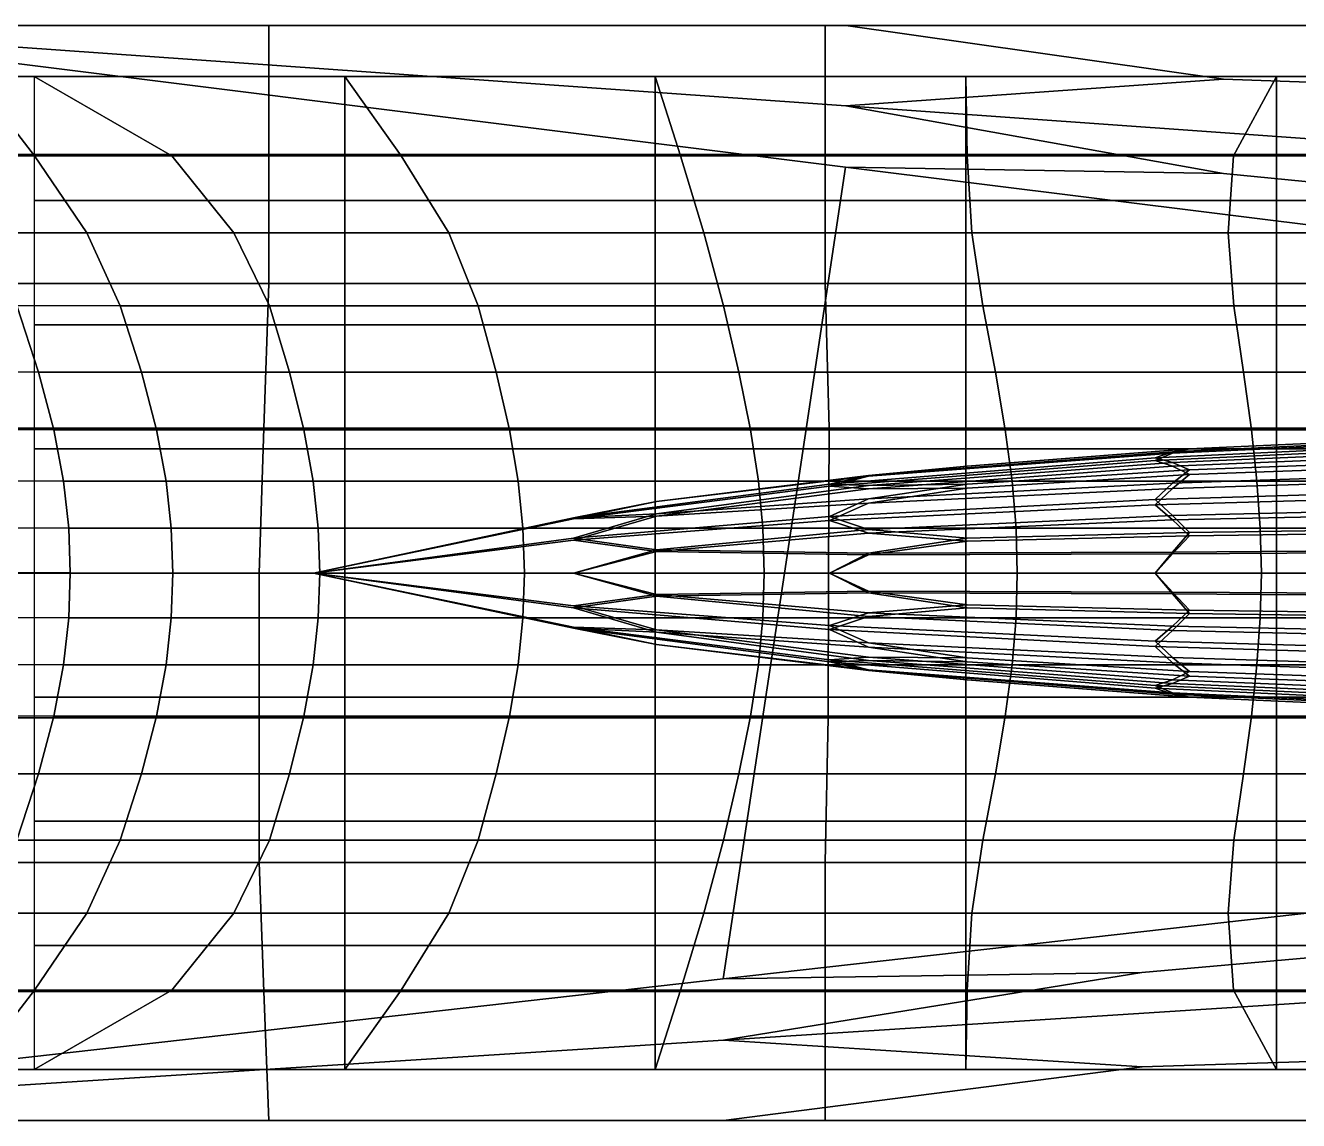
# Model space of a CAD drawing. Extents: x -1.69 to 7.33, y -0.98 to 1.24.
# Drawn here: x 0.1331 to 0.3691, y -0.1015 to 0.1015 of the extents above; entities that cross this region are included whole.
import ezdxf

# ---------------------------------------------------------------- set-up
doc = ezdxf.new("R2010")
doc.units = 0

msp = doc.modelspace()

# ---------------------------------------------------------------- linework, layer by layer
for points in [[(0.27379, 0, 0.38859), (0.05232, 0, 0.38859), (0.075, 0.10153, 0.38859), (0.28514, 0.07528, 0.38859)], [(0.3552, 0.07408, 0.38859), (0.28514, 0.07528, 0.38859), (0.075, 0.10153, 0.38859), (0.28517, 0.08661, 0.38859)], [(0.35522, 0.09158, 0.38859), (0.28517, 0.08661, 0.38859), (0.075, 0.10153, 0.38859), (0.28517, 0.10153, 0.38859)], [(0.17819, 0.07761, 0.56714), (0.17819, 0.10153, 0.54673), (0.075, 0.10153, 0.54673), (0.075, 0.07761, 0.56714)], [(0.23168, 0.10153, 0.5084), (0.28517, 0.10153, 0.48738), (0.075, 0.10153, 0.48738), (0.075, 0.10153, 0.5084)], [(0.23168, 0.10153, 0.5084), (0.075, 0.10153, 0.5084), (0.075, 0.10153, 0.52942), (0.17819, 0.10153, 0.52942)], [(0.17819, 0.10153, 0.53808), (0.075, 0.10153, 0.53808), (0.075, 0.10153, 0.54673), (0.17819, 0.10153, 0.54673)], [(0.17819, 0.10153, 0.53808), (0.17819, 0.10153, 0.52942), (0.075, 0.10153, 0.52942), (0.075, 0.10153, 0.53808)], [(0.28517, 0.10153, 0.43799), (0.28517, 0.10153, 0.38859), (0.075, 0.10153, 0.38859), (0.075, 0.10153, 0.43799)], [(0.28517, 0.10153, 0.43799), (0.075, 0.10153, 0.43799), (0.075, 0.10153, 0.48738), (0.28517, 0.10153, 0.48738)], [(0.17819, 0.07761, 0.56714), (0.28138, 0.07761, 0.56714), (0.28138, 0.10153, 0.54673), (0.17819, 0.10153, 0.54673)], [(0.23168, 0.10153, 0.5084), (0.17819, 0.10153, 0.52942), (0.28138, 0.10153, 0.52942), (0.38836, 0.10153, 0.5084)], [(0.17819, 0.10153, 0.53808), (0.17819, 0.10153, 0.54673), (0.28138, 0.10153, 0.54673), (0.28138, 0.10153, 0.53808)], [(0.17819, 0.10153, 0.53808), (0.28138, 0.10153, 0.53808), (0.28138, 0.10153, 0.52942), (0.17819, 0.10153, 0.52942)], [(0.23168, 0.10153, 0.5084), (0.38836, 0.10153, 0.5084), (0.49533, 0.10153, 0.48738), (0.28517, 0.10153, 0.48738)], [(0.38836, 0.07761, 0.56714), (0.38836, 0.10153, 0.54673), (0.28138, 0.10153, 0.54673), (0.28138, 0.07761, 0.56714)], [(0.38836, 0.10153, 0.52757), (0.38836, 0.10153, 0.5084), (0.28138, 0.10153, 0.52942), (0.28138, 0.10153, 0.53808)], [(0.38836, 0.10153, 0.52757), (0.28138, 0.10153, 0.53808), (0.28138, 0.10153, 0.54673), (0.38836, 0.10153, 0.54673)], [(0.35522, 0.09158, 0.38859), (0.28517, 0.10153, 0.38859), (0.49533, 0.10153, 0.38859), (0.49533, 0.08661, 0.38859)], [(0.28517, 0.10153, 0.43799), (0.49533, 0.10153, 0.43799), (0.49533, 0.10153, 0.38859), (0.28517, 0.10153, 0.38859)], [(0.28517, 0.10153, 0.43799), (0.28517, 0.10153, 0.48738), (0.49533, 0.10153, 0.48738), (0.49533, 0.10153, 0.43799)], [(0.11945, 0.07738, 0.30434), (0.11206, 0.09208, 0.31631), (0.12339, 0.09208, 0.32004), (0.13479, 0.07738, 0.30743)], [(0.12339, 0.09208, 0.35447), (0.13473, 0.09208, 0.35633), (0.13473, 0.09208, 0.34005), (0.12339, 0.09208, 0.33725)], [(0.12339, 0.09208, 0.33725), (0.13473, 0.09208, 0.34005), (0.13473, 0.09208, 0.32376), (0.12339, 0.09208, 0.32004)], [(0.12339, 0.09208, 0.35447), (0.12339, 0.09208, 0.37168), (0.13473, 0.09208, 0.37262), (0.13473, 0.09208, 0.35633)], [(0.12339, 0.09208, 0.37168), (0.12339, 0.09208, 0.3889), (0.13473, 0.09208, 0.3889), (0.13473, 0.09208, 0.37262)], [(0.13479, 0.07738, 0.30743), (0.12339, 0.09208, 0.32004), (0.13473, 0.09208, 0.32376), (0.16022, 0.07738, 0.3096)], [(0.1923, 0.09208, 0.35618), (0.1923, 0.09208, 0.33982), (0.13473, 0.09208, 0.34005), (0.13473, 0.09208, 0.35633)], [(0.1923, 0.09208, 0.33982), (0.1923, 0.09208, 0.32345), (0.13473, 0.09208, 0.32376), (0.13473, 0.09208, 0.34005)], [(0.1923, 0.09208, 0.35618), (0.13473, 0.09208, 0.35633), (0.13473, 0.09208, 0.37262), (0.1923, 0.09208, 0.37254)], [(0.1923, 0.09208, 0.37254), (0.13473, 0.09208, 0.37262), (0.13473, 0.09208, 0.3889), (0.1923, 0.09208, 0.3889)], [(0.20277, 0.07738, 0.31024), (0.16022, 0.07738, 0.3096), (0.13473, 0.09208, 0.32376), (0.1923, 0.09208, 0.32345)], [(0.1923, 0.06906, 0.3889), (0.1923, 0.09208, 0.3889), (0.13473, 0.09208, 0.3889), (0.13473, 0.06906, 0.3889)], [(0.24987, 0.09208, 0.35602), (0.24987, 0.09208, 0.33958), (0.1923, 0.09208, 0.33982), (0.1923, 0.09208, 0.35618)], [(0.24987, 0.09208, 0.33958), (0.24987, 0.09208, 0.32314), (0.1923, 0.09208, 0.32345), (0.1923, 0.09208, 0.33982)], [(0.24987, 0.09208, 0.35602), (0.1923, 0.09208, 0.35618), (0.1923, 0.09208, 0.37254), (0.24987, 0.09208, 0.37246)], [(0.24987, 0.09208, 0.37246), (0.1923, 0.09208, 0.37254), (0.1923, 0.09208, 0.3889), (0.24987, 0.09208, 0.3889)], [(0.25456, 0.07738, 0.31001), (0.20277, 0.07738, 0.31024), (0.1923, 0.09208, 0.32345), (0.24987, 0.09208, 0.32314)], [(0.24987, 0.06906, 0.3889), (0.24987, 0.09208, 0.3889), (0.1923, 0.09208, 0.3889), (0.1923, 0.06906, 0.3889)], [(0.24987, 0.09208, 0.35602), (0.30744, 0.09208, 0.35587), (0.30744, 0.09208, 0.33935), (0.24987, 0.09208, 0.33958)], [(0.24987, 0.09208, 0.33958), (0.30744, 0.09208, 0.33935), (0.30744, 0.09208, 0.32283), (0.24987, 0.09208, 0.32314)], [(0.24987, 0.09208, 0.35602), (0.24987, 0.09208, 0.37246), (0.30744, 0.09208, 0.37238), (0.30744, 0.09208, 0.35587)], [(0.24987, 0.09208, 0.37246), (0.24987, 0.09208, 0.3889), (0.30744, 0.09208, 0.3889), (0.30744, 0.09208, 0.37238)], [(0.25456, 0.07738, 0.31001), (0.24987, 0.09208, 0.32314), (0.30744, 0.09208, 0.32283), (0.30769, 0.07738, 0.30958)], [(0.24987, 0.06906, 0.3889), (0.30744, 0.06906, 0.3889), (0.30744, 0.09208, 0.3889), (0.24987, 0.09208, 0.3889)], [(0.30744, 0.09208, 0.35587), (0.36501, 0.09208, 0.35571), (0.36501, 0.09208, 0.33912), (0.30744, 0.09208, 0.33935)], [(0.30744, 0.09208, 0.33935), (0.36501, 0.09208, 0.33912), (0.36501, 0.09208, 0.32252), (0.30744, 0.09208, 0.32283)], [(0.30744, 0.09208, 0.35587), (0.30744, 0.09208, 0.37238), (0.36501, 0.09208, 0.37231), (0.36501, 0.09208, 0.35571)], [(0.30744, 0.09208, 0.37238), (0.30744, 0.09208, 0.3889), (0.36501, 0.09208, 0.3889), (0.36501, 0.09208, 0.37231)], [(0.30769, 0.07738, 0.30958), (0.30744, 0.09208, 0.32283), (0.36501, 0.09208, 0.32252), (0.35705, 0.07738, 0.30916)], [(0.30744, 0.06906, 0.3889), (0.36501, 0.06906, 0.3889), (0.36501, 0.09208, 0.3889), (0.30744, 0.09208, 0.3889)], [(0.39756, 0.07738, 0.30896), (0.35705, 0.07738, 0.30916), (0.36501, 0.09208, 0.32252), (0.39876, 0.09208, 0.32252)], [(0.39876, 0.09208, 0.35571), (0.36501, 0.09208, 0.35571), (0.36501, 0.09208, 0.37231), (0.39876, 0.09208, 0.37231)], [(0.39876, 0.09208, 0.37231), (0.36501, 0.09208, 0.37231), (0.36501, 0.09208, 0.3889), (0.39876, 0.09208, 0.3889)], [(0.39876, 0.09208, 0.35571), (0.39876, 0.09208, 0.33912), (0.36501, 0.09208, 0.33912), (0.36501, 0.09208, 0.35571)], [(0.39876, 0.09208, 0.33912), (0.39876, 0.09208, 0.32252), (0.36501, 0.09208, 0.32252), (0.36501, 0.09208, 0.33912)], [(0.39876, 0.06906, 0.3889), (0.39876, 0.09208, 0.3889), (0.36501, 0.09208, 0.3889), (0.36501, 0.06906, 0.3889)], [(0.35522, 0.09158, 0.38859), (0.49533, 0.08661, 0.38859), (0.49533, 0.07169, 0.38859), (0.28517, 0.08661, 0.38859)], [(0.3552, 0.07408, 0.38859), (0.28517, 0.08661, 0.38859), (0.49533, 0.07169, 0.38859), (0.4953, 0.06036, 0.38859)], [(0.17819, 0.07761, 0.56714), (0.075, 0.07761, 0.56714), (0.075, 0.05368, 0.58754), (0.17819, 0.05368, 0.58754)], [(0.12615, 0.06308, 0.29294), (0.11945, 0.07738, 0.30434), (0.13479, 0.07738, 0.30743), (0.14446, 0.06307, 0.29549)], [(0.14446, 0.06307, 0.29549), (0.13479, 0.07738, 0.30743), (0.16022, 0.07738, 0.3096), (0.17172, 0.06307, 0.29719)], [(0.21158, 0.06307, 0.29772), (0.17172, 0.06307, 0.29719), (0.16022, 0.07738, 0.3096), (0.20277, 0.07738, 0.31024)], [(0.17819, 0.07761, 0.56714), (0.17819, 0.05368, 0.58754), (0.28138, 0.05368, 0.58754), (0.28138, 0.07761, 0.56714)], [(0.25889, 0.06307, 0.29749), (0.21158, 0.06307, 0.29772), (0.20277, 0.07738, 0.31024), (0.25456, 0.07738, 0.31001)], [(0.25889, 0.06307, 0.29749), (0.25456, 0.07738, 0.31001), (0.30769, 0.07738, 0.30958), (0.30853, 0.06307, 0.29693)], [(0.38836, 0.07761, 0.56714), (0.28138, 0.07761, 0.56714), (0.28138, 0.05368, 0.58754), (0.38836, 0.05368, 0.58754)], [(0.30853, 0.06307, 0.29693), (0.30769, 0.07738, 0.30958), (0.35705, 0.07738, 0.30916), (0.35606, 0.06307, 0.29635)], [(0.39703, 0.06307, 0.29604), (0.35606, 0.06307, 0.29635), (0.35705, 0.07738, 0.30916), (0.39756, 0.07738, 0.30896)], [(0.27379, 0, 0.38859), (0.28514, 0.07528, 0.38859), (0.49527, 0.04903, 0.38859), (0.49527, 0, 0.38859)], [(0.3552, 0.07408, 0.38859), (0.4953, 0.06036, 0.38859), (0.49527, 0.04903, 0.38859), (0.28514, 0.07528, 0.38859)], [(0.1923, 0.04604, 0.3889), (0.1923, 0.06906, 0.3889), (0.13473, 0.06906, 0.3889), (0.13473, 0.04604, 0.3889)], [(0.24987, 0.04604, 0.3889), (0.24987, 0.06906, 0.3889), (0.1923, 0.06906, 0.3889), (0.1923, 0.04604, 0.3889)], [(0.24987, 0.04604, 0.3889), (0.30744, 0.04604, 0.3889), (0.30744, 0.06906, 0.3889), (0.24987, 0.06906, 0.3889)], [(0.30744, 0.04604, 0.3889), (0.36501, 0.04604, 0.3889), (0.36501, 0.06906, 0.3889), (0.30744, 0.06906, 0.3889)], [(0.39876, 0.04604, 0.3889), (0.39876, 0.06906, 0.3889), (0.36501, 0.06906, 0.3889), (0.36501, 0.04604, 0.3889)], [(0.12615, 0.06308, 0.29294), (0.14446, 0.06307, 0.29549), (0.15068, 0.04957, 0.2849), (0.13148, 0.04958, 0.2827)], [(0.14446, 0.06307, 0.29549), (0.17172, 0.06307, 0.29719), (0.17837, 0.04957, 0.28628), (0.15068, 0.04957, 0.2849)], [(0.21158, 0.06307, 0.29772), (0.21704, 0.04957, 0.28661), (0.17837, 0.04957, 0.28628), (0.17172, 0.06307, 0.29719)], [(0.25889, 0.06307, 0.29749), (0.2625, 0.04957, 0.28623), (0.21704, 0.04957, 0.28661), (0.21158, 0.06307, 0.29772)], [(0.25889, 0.06307, 0.29749), (0.30853, 0.06307, 0.29693), (0.31058, 0.04957, 0.2855), (0.2625, 0.04957, 0.28623)], [(0.30853, 0.06307, 0.29693), (0.35606, 0.06307, 0.29635), (0.35709, 0.04957, 0.28477), (0.31058, 0.04957, 0.2855)], [(0.39703, 0.06307, 0.29604), (0.39785, 0.04957, 0.28437), (0.35709, 0.04957, 0.28477), (0.35606, 0.06307, 0.29635)], [(0.17732, 0.02684, 0.5893), (0.17819, 0.05368, 0.58754), (0.075, 0.05368, 0.58754), (0.07325, 0.02684, 0.5893)], [(0.17732, 0.02684, 0.5893), (0.28211, 0.02684, 0.5893), (0.28138, 0.05368, 0.58754), (0.17819, 0.05368, 0.58754)], [(0.38836, 0.02684, 0.5893), (0.38836, 0.05368, 0.58754), (0.28138, 0.05368, 0.58754), (0.28211, 0.02684, 0.5893)], [(0.13148, 0.04958, 0.2827), (0.13552, 0.03727, 0.2741), (0.12238, 0.03731, 0.27151), (0.11828, 0.04961, 0.27988)], [(0.13148, 0.04958, 0.2827), (0.15068, 0.04957, 0.2849), (0.15459, 0.03726, 0.27607), (0.13552, 0.03727, 0.2741)], [(0.15068, 0.04957, 0.2849), (0.17837, 0.04957, 0.28628), (0.18207, 0.03726, 0.27722), (0.15459, 0.03726, 0.27607)], [(0.21704, 0.04957, 0.28661), (0.22038, 0.03726, 0.27734), (0.18207, 0.03726, 0.27722), (0.17837, 0.04957, 0.28628)], [(0.2625, 0.04957, 0.28623), (0.26538, 0.03726, 0.27679), (0.22038, 0.03726, 0.27734), (0.21704, 0.04957, 0.28661)], [(0.2625, 0.04957, 0.28623), (0.31058, 0.04957, 0.2855), (0.31295, 0.03726, 0.27592), (0.26538, 0.03726, 0.27679)], [(0.31058, 0.04957, 0.2855), (0.35709, 0.04957, 0.28477), (0.35894, 0.03726, 0.27508), (0.31295, 0.03726, 0.27592)], [(0.39785, 0.04957, 0.28437), (0.39921, 0.03726, 0.27462), (0.35894, 0.03726, 0.27508), (0.35709, 0.04957, 0.28477)], [(0.1923, 0.04604, 0.3889), (0.13473, 0.04604, 0.3889), (0.13473, 0.02302, 0.3889), (0.1923, 0.02302, 0.3889)], [(0.24987, 0.04604, 0.3889), (0.1923, 0.04604, 0.3889), (0.1923, 0.02302, 0.3889), (0.24987, 0.02302, 0.3889)], [(0.24987, 0.04604, 0.3889), (0.24987, 0.02302, 0.3889), (0.30744, 0.02302, 0.3889), (0.30744, 0.04604, 0.3889)], [(0.30744, 0.04604, 0.3889), (0.30744, 0.02302, 0.3889), (0.36501, 0.02302, 0.3889), (0.36501, 0.04604, 0.3889)], [(0.39876, 0.04604, 0.3889), (0.36501, 0.04604, 0.3889), (0.36501, 0.02302, 0.3889), (0.39876, 0.02302, 0.3889)], [(0.13836, 0.02656, 0.26765), (0.12525, 0.0266, 0.26525), (0.12238, 0.03731, 0.27151), (0.13552, 0.03727, 0.2741)], [(0.13836, 0.02656, 0.26765), (0.13552, 0.03727, 0.2741), (0.15459, 0.03726, 0.27607), (0.15738, 0.02654, 0.26942)], [(0.15738, 0.02654, 0.26942), (0.15459, 0.03726, 0.27607), (0.18207, 0.03726, 0.27722), (0.18472, 0.02654, 0.27039)], [(0.22281, 0.02654, 0.27038), (0.18472, 0.02654, 0.27039), (0.18207, 0.03726, 0.27722), (0.22038, 0.03726, 0.27734)], [(0.26752, 0.02654, 0.26974), (0.22281, 0.02654, 0.27038), (0.22038, 0.03726, 0.27734), (0.26538, 0.03726, 0.27679)], [(0.26752, 0.02654, 0.26974), (0.26538, 0.03726, 0.27679), (0.31295, 0.03726, 0.27592), (0.31475, 0.02654, 0.2688)], [(0.31475, 0.02654, 0.2688), (0.31295, 0.03726, 0.27592), (0.35894, 0.03726, 0.27508), (0.36038, 0.02654, 0.26792)], [(0.40029, 0.02654, 0.26744), (0.36038, 0.02654, 0.26792), (0.35894, 0.03726, 0.27508), (0.39921, 0.03726, 0.27462)], [(0.17732, 0.02684, 0.5893), (0.07325, 0.02684, 0.5893), (0.07149, 0, 0.59106), (0.17644, 0, 0.59106)], [(0.14018, 0.01705, 0.26321), (0.12706, 0.01709, 0.26095), (0.12525, 0.0266, 0.26525), (0.13836, 0.02656, 0.26765)], [(0.14018, 0.01705, 0.26321), (0.13836, 0.02656, 0.26765), (0.15738, 0.02654, 0.26942), (0.15917, 0.01703, 0.26483)], [(0.15917, 0.01703, 0.26483), (0.15738, 0.02654, 0.26942), (0.18472, 0.02654, 0.27039), (0.18645, 0.01703, 0.26566)], [(0.17732, 0.02684, 0.5893), (0.17644, 0, 0.59106), (0.28195, 0, 0.59018), (0.28211, 0.02684, 0.5893)], [(0.22442, 0.01703, 0.26558), (0.18645, 0.01703, 0.26566), (0.18472, 0.02654, 0.27039), (0.22281, 0.02654, 0.27038)], [(0.26898, 0.01703, 0.26491), (0.22442, 0.01703, 0.26558), (0.22281, 0.02654, 0.27038), (0.26752, 0.02654, 0.26974)], [(0.26898, 0.01703, 0.26491), (0.26752, 0.02654, 0.26974), (0.31475, 0.02654, 0.2688), (0.31601, 0.01703, 0.26397)], [(0.38836, 0.02684, 0.5893), (0.28211, 0.02684, 0.5893), (0.28195, 0, 0.59018), (0.38836, 0, 0.59018)], [(0.31601, 0.01703, 0.26397), (0.31475, 0.02654, 0.2688), (0.36038, 0.02654, 0.26792), (0.36141, 0.01703, 0.26309)], [(0.34893, 0.02302, 0.49927), (0.34573, 0.02247, 0.49613), (0.41991, 0.02592, 0.49561), (0.42151, 0.02629, 0.49931)], [(0.34893, 0.02302, 0.49927), (0.42151, 0.02629, 0.49931), (0.41991, 0.02564, 0.50298), (0.34573, 0.02223, 0.50239)], [(0.40107, 0.01703, 0.2626), (0.36141, 0.01703, 0.26309), (0.36038, 0.02654, 0.26792), (0.40029, 0.02654, 0.26744)], [(0.34573, 0.02247, 0.49613), (0.34252, 0.02136, 0.49294), (0.41831, 0.02492, 0.49192), (0.41991, 0.02592, 0.49561)], [(0.34573, 0.02223, 0.50239), (0.41991, 0.02564, 0.50298), (0.41831, 0.02437, 0.5066), (0.34252, 0.02089, 0.50551)], [(0.34573, 0.02049, 0.48967), (0.41991, 0.02368, 0.4883), (0.41831, 0.02492, 0.49192), (0.34252, 0.02136, 0.49294)], [(0.34573, 0.01978, 0.5087), (0.34252, 0.02089, 0.50551), (0.41831, 0.02437, 0.5066), (0.41991, 0.02287, 0.51012)], [(0.34893, 0.01915, 0.48672), (0.42151, 0.02187, 0.48497), (0.41991, 0.02368, 0.4883), (0.34573, 0.02049, 0.48967)], [(0.1923, 0.02302, 0.3889), (0.13473, 0.02302, 0.3889), (0.13473, 0, 0.3889), (0.1923, 0, 0.3889)], [(0.24987, 0.02302, 0.3889), (0.1923, 0.02302, 0.3889), (0.1923, 0, 0.3889), (0.24987, 0, 0.3889)], [(0.24987, 0.02302, 0.3889), (0.24987, 0, 0.3889), (0.30744, 0, 0.3889), (0.30744, 0.02302, 0.3889)], [(0.2894, 0.01809, 0.4972), (0.28219, 0.01645, 0.49433), (0.34252, 0.02136, 0.49294), (0.34573, 0.02247, 0.49613)], [(0.2894, 0.01794, 0.50122), (0.34573, 0.02223, 0.50239), (0.34252, 0.02089, 0.50551), (0.28219, 0.01609, 0.50402)], [(0.2894, 0.0162, 0.49106), (0.34573, 0.02049, 0.48967), (0.34252, 0.02136, 0.49294), (0.28219, 0.01645, 0.49433)], [(0.30771, 0.0198, 0.49923), (0.2894, 0.01809, 0.4972), (0.34573, 0.02247, 0.49613), (0.34893, 0.02302, 0.49927)], [(0.30771, 0.0198, 0.49923), (0.34893, 0.02302, 0.49927), (0.34573, 0.02223, 0.50239), (0.2894, 0.01794, 0.50122)], [(0.30744, 0.02302, 0.3889), (0.30744, 0, 0.3889), (0.36501, 0, 0.3889), (0.36501, 0.02302, 0.3889)], [(0.34893, 0.01825, 0.51154), (0.34573, 0.01978, 0.5087), (0.41991, 0.02287, 0.51012), (0.42151, 0.02085, 0.51332)], [(0.34893, 0.01915, 0.48672), (0.34573, 0.01666, 0.48448), (0.41991, 0.01918, 0.48218), (0.42151, 0.02187, 0.48497)], [(0.39876, 0.02302, 0.3889), (0.36501, 0.02302, 0.3889), (0.36501, 0, 0.3889), (0.39876, 0, 0.3889)], [(0.30771, 0.0198, 0.49923), (0.2894, 0.01794, 0.50122), (0.25011, 0.01324, 0.49916), (0.2894, 0.01809, 0.4972)], [(0.2894, 0.01561, 0.50722), (0.28219, 0.01609, 0.50402), (0.34252, 0.02089, 0.50551), (0.34573, 0.01978, 0.5087)], [(0.30771, 0.01647, 0.48844), (0.34893, 0.01915, 0.48672), (0.34573, 0.02049, 0.48967), (0.2894, 0.0162, 0.49106)], [(0.30771, 0.01571, 0.50978), (0.2894, 0.01561, 0.50722), (0.34573, 0.01978, 0.5087), (0.34893, 0.01825, 0.51154)], [(0.30771, 0.01647, 0.48844), (0.2894, 0.01374, 0.48772), (0.34573, 0.01666, 0.48448), (0.34893, 0.01915, 0.48672)], [(0.34573, 0.01666, 0.48448), (0.34252, 0.01363, 0.4825), (0.41831, 0.01591, 0.47975), (0.41991, 0.01918, 0.48218)], [(0.34893, 0.01825, 0.51154), (0.42151, 0.02085, 0.51332), (0.41991, 0.01804, 0.51594), (0.34573, 0.01568, 0.51363)], [(0.14018, 0.01705, 0.26321), (0.14113, 0.00833, 0.26066), (0.12801, 0.00838, 0.25848), (0.12706, 0.01709, 0.26095)], [(0.14018, 0.01705, 0.26321), (0.15917, 0.01703, 0.26483), (0.16013, 0.00832, 0.26217), (0.14113, 0.00833, 0.26066)], [(0.15917, 0.01703, 0.26483), (0.18645, 0.01703, 0.26566), (0.18739, 0.00832, 0.26292), (0.16013, 0.00832, 0.26217)], [(0.22442, 0.01703, 0.26558), (0.22532, 0.00832, 0.26281), (0.18739, 0.00832, 0.26292), (0.18645, 0.01703, 0.26566)], [(0.26898, 0.01703, 0.26491), (0.2698, 0.00832, 0.26214), (0.22532, 0.00832, 0.26281), (0.22442, 0.01703, 0.26558)], [(0.2894, 0.01809, 0.4972), (0.25011, 0.01324, 0.49916), (0.23472, 0.01024, 0.49609), (0.28219, 0.01645, 0.49433)], [(0.2894, 0.01794, 0.50122), (0.28219, 0.01609, 0.50402), (0.23472, 0.01002, 0.50212), (0.25011, 0.01324, 0.49916)], [(0.26898, 0.01703, 0.26491), (0.31601, 0.01703, 0.26397), (0.31674, 0.00832, 0.26122), (0.2698, 0.00832, 0.26214)], [(0.2894, 0.01374, 0.48772), (0.28219, 0.01048, 0.4863), (0.34252, 0.01363, 0.4825), (0.34573, 0.01666, 0.48448)], [(0.30771, 0.01571, 0.50978), (0.34893, 0.01825, 0.51154), (0.34573, 0.01568, 0.51363), (0.2894, 0.01297, 0.51039)], [(0.31601, 0.01703, 0.26397), (0.36141, 0.01703, 0.26309), (0.36203, 0.00832, 0.26036), (0.31674, 0.00832, 0.26122)], [(0.34573, 0.01568, 0.51363), (0.41991, 0.01804, 0.51594), (0.41831, 0.01478, 0.51817), (0.34252, 0.01267, 0.51543)], [(0.40107, 0.01703, 0.2626), (0.40156, 0.00832, 0.25987), (0.36203, 0.00832, 0.26036), (0.36141, 0.01703, 0.26309)], [(0.2894, 0.0162, 0.49106), (0.28219, 0.01645, 0.49433), (0.23472, 0.01024, 0.49609), (0.25011, 0.011, 0.49194)], [(0.2894, 0.01561, 0.50722), (0.25011, 0.01051, 0.50621), (0.23472, 0.01002, 0.50212), (0.28219, 0.01609, 0.50402)], [(0.30771, 0.01647, 0.48844), (0.2894, 0.0162, 0.49106), (0.25011, 0.011, 0.49194), (0.2894, 0.01374, 0.48772)], [(0.30771, 0.01571, 0.50978), (0.2894, 0.01297, 0.51039), (0.25011, 0.01051, 0.50621), (0.2894, 0.01561, 0.50722)], [(0.2894, 0.01297, 0.51039), (0.34573, 0.01568, 0.51363), (0.34252, 0.01267, 0.51543), (0.28219, 0.00976, 0.51165)], [(0.34573, 0.01068, 0.48034), (0.41991, 0.0124, 0.4775), (0.41831, 0.01591, 0.47975), (0.34252, 0.01363, 0.4825)], [(0.34573, 0.00983, 0.51739), (0.34252, 0.01267, 0.51543), (0.41831, 0.01478, 0.51817), (0.41991, 0.01141, 0.52019)], [(0.25011, 0.01324, 0.49916), (0.23472, 0.01002, 0.50212), (0.18651, 0, 0.49902), (0.23472, 0.01024, 0.49609)], [(0.2894, 0.01374, 0.48772), (0.25011, 0.011, 0.49194), (0.23472, 0.00649, 0.4911), (0.28219, 0.01048, 0.4863)], [(0.2894, 0.01297, 0.51039), (0.28219, 0.00976, 0.51165), (0.23472, 0.00609, 0.50688), (0.25011, 0.01051, 0.50621)], [(0.2894, 0.00805, 0.4838), (0.34573, 0.01068, 0.48034), (0.34252, 0.01363, 0.4825), (0.28219, 0.01048, 0.4863)], [(0.2894, 0.00741, 0.51397), (0.28219, 0.00976, 0.51165), (0.34252, 0.01267, 0.51543), (0.34573, 0.00983, 0.51739)], [(0.34893, 0.00751, 0.4787), (0.42151, 0.00858, 0.47581), (0.41991, 0.0124, 0.4775), (0.34573, 0.01068, 0.48034)], [(0.25011, 0.011, 0.49194), (0.23472, 0.01024, 0.49609), (0.18651, 0, 0.49902), (0.23472, 0.00649, 0.4911)], [(0.25011, 0.01051, 0.50621), (0.23472, 0.00609, 0.50688), (0.18651, 0, 0.49902), (0.23472, 0.01002, 0.50212)], [(0.2894, 0.00805, 0.4838), (0.28219, 0.01048, 0.4863), (0.23472, 0.00649, 0.4911), (0.25011, 0.0043, 0.48734)], [(0.2894, 0.00741, 0.51397), (0.25011, 0.00396, 0.51043), (0.23472, 0.00609, 0.50688), (0.28219, 0.00976, 0.51165)], [(0.30771, 0.00645, 0.48154), (0.34893, 0.00751, 0.4787), (0.34573, 0.01068, 0.48034), (0.2894, 0.00805, 0.4838)], [(0.30771, 0.00591, 0.51609), (0.2894, 0.00741, 0.51397), (0.34573, 0.00983, 0.51739), (0.34893, 0.00687, 0.51885)], [(0.34893, 0.00687, 0.51885), (0.34573, 0.00983, 0.51739), (0.41991, 0.01141, 0.52019), (0.42151, 0.00785, 0.52167)], [(0.14113, 0.00833, 0.26066), (0.1414, 0.00002, 0.25985), (0.12827, 0.00006, 0.2577), (0.12801, 0.00838, 0.25848)], [(0.14113, 0.00833, 0.26066), (0.16013, 0.00832, 0.26217), (0.1604, 0, 0.26133), (0.1414, 0.00002, 0.25985)], [(0.16013, 0.00832, 0.26217), (0.18739, 0.00832, 0.26292), (0.18766, 0, 0.26205), (0.1604, 0, 0.26133)], [(0.22532, 0.00832, 0.26281), (0.22559, 0, 0.26193), (0.18766, 0, 0.26205), (0.18739, 0.00832, 0.26292)], [(0.2698, 0.00832, 0.26214), (0.27006, 0, 0.26127), (0.22559, 0, 0.26193), (0.22532, 0.00832, 0.26281)], [(0.30771, 0.00645, 0.48154), (0.2894, 0.00805, 0.4838), (0.25011, 0.0043, 0.48734), (0.2894, 0.00368, 0.48246)], [(0.30771, 0.00591, 0.51609), (0.2894, 0.00336, 0.51512), (0.25011, 0.00396, 0.51043), (0.2894, 0.00741, 0.51397)], [(0.2698, 0.00832, 0.26214), (0.31674, 0.00832, 0.26122), (0.31698, 0, 0.26037), (0.27006, 0, 0.26127)], [(0.30771, 0.00645, 0.48154), (0.2894, 0.00368, 0.48246), (0.34573, 0.00388, 0.47826), (0.34893, 0.00751, 0.4787)], [(0.31674, 0.00832, 0.26122), (0.36203, 0.00832, 0.26036), (0.36223, 0, 0.25952), (0.31698, 0, 0.26037)], [(0.34893, 0.00751, 0.4787), (0.34573, 0.00388, 0.47826), (0.41991, 0.00439, 0.47504), (0.42151, 0.00858, 0.47581)], [(0.34893, 0.00687, 0.51885), (0.42151, 0.00785, 0.52167), (0.41991, 0.004, 0.52229), (0.34573, 0.00353, 0.51917)], [(0.40156, 0.00832, 0.25987), (0.40172, 0, 0.25904), (0.36223, 0, 0.25952), (0.36203, 0.00832, 0.26036)], [(0.25011, 0.0043, 0.48734), (0.23472, 0.00649, 0.4911), (0.18651, 0, 0.49902), (0.23472, 0, 0.48913)], [(0.25011, 0.00396, 0.51043), (0.23472, 0, 0.50864), (0.18651, 0, 0.49902), (0.23472, 0.00609, 0.50688)], [(0.30771, 0.00591, 0.51609), (0.34893, 0.00687, 0.51885), (0.34573, 0.00353, 0.51917), (0.2894, 0.00336, 0.51512)], [(0.2894, 0.00368, 0.48246), (0.25011, 0.0043, 0.48734), (0.23472, 0, 0.48913), (0.28219, 0, 0.48311)], [(0.2894, 0.00336, 0.51512), (0.28219, 0, 0.51445), (0.23472, 0, 0.50864), (0.25011, 0.00396, 0.51043)], [(0.2894, 0.00368, 0.48246), (0.28219, 0, 0.48311), (0.34252, 0, 0.47834), (0.34573, 0.00388, 0.47826)], [(0.2894, 0.00336, 0.51512), (0.34573, 0.00353, 0.51917), (0.34252, 0, 0.51905), (0.28219, 0, 0.51445)], [(0.34573, 0.00388, 0.47826), (0.34252, 0, 0.47834), (0.41831, 0, 0.47489), (0.41991, 0.00439, 0.47504)], [(0.34573, 0.00353, 0.51917), (0.41991, 0.004, 0.52229), (0.41831, 0, 0.52238), (0.34252, 0, 0.51905)], [(0.27379, 0, 0.38859), (0.26245, -0.07528, 0.38859), (0.02963, -0.10153, 0.38859), (0.05232, 0, 0.38859)], [(0.17644, -0.02684, 0.5893), (0.17644, 0, 0.59106), (0.07149, 0, 0.59106), (0.07149, -0.02684, 0.5893)], [(0.14113, -0.0083, 0.26066), (0.12801, -0.00826, 0.25848), (0.12827, 0.00006, 0.2577), (0.1414, 0.00002, 0.25985)], [(0.1923, -0.02302, 0.3889), (0.1923, 0, 0.3889), (0.13473, 0, 0.3889), (0.13473, -0.02302, 0.3889)], [(0.14113, -0.0083, 0.26066), (0.1414, 0.00002, 0.25985), (0.1604, 0, 0.26133), (0.16013, -0.00832, 0.26217)], [(0.16013, -0.00832, 0.26217), (0.1604, 0, 0.26133), (0.18766, 0, 0.26205), (0.18739, -0.00832, 0.26292)], [(0.17644, -0.02684, 0.5893), (0.28189, -0.02684, 0.5893), (0.28195, 0, 0.59018), (0.17644, 0, 0.59106)], [(0.25011, -0.0043, 0.48734), (0.23472, 0, 0.48913), (0.18651, 0, 0.49902), (0.23472, -0.00649, 0.4911)], [(0.25011, -0.00396, 0.51043), (0.23472, -0.00609, 0.50688), (0.18651, 0, 0.49902), (0.23472, 0, 0.50864)], [(0.22532, -0.00832, 0.26281), (0.18739, -0.00832, 0.26292), (0.18766, 0, 0.26205), (0.22559, 0, 0.26193)], [(0.24987, -0.02302, 0.3889), (0.24987, 0, 0.3889), (0.1923, 0, 0.3889), (0.1923, -0.02302, 0.3889)], [(0.2698, -0.00832, 0.26214), (0.22532, -0.00832, 0.26281), (0.22559, 0, 0.26193), (0.27006, 0, 0.26127)], [(0.2894, -0.00368, 0.48246), (0.28219, 0, 0.48311), (0.23472, 0, 0.48913), (0.25011, -0.0043, 0.48734)], [(0.2894, -0.00336, 0.51512), (0.25011, -0.00396, 0.51043), (0.23472, 0, 0.50864), (0.28219, 0, 0.51445)], [(0.24987, -0.02302, 0.3889), (0.30744, -0.02302, 0.3889), (0.30744, 0, 0.3889), (0.24987, 0, 0.3889)], [(0.27379, 0, 0.38859), (0.49527, 0, 0.38859), (0.49527, -0.04903, 0.38859), (0.26245, -0.07528, 0.38859)], [(0.2698, -0.00832, 0.26214), (0.27006, 0, 0.26127), (0.31698, 0, 0.26037), (0.31674, -0.00832, 0.26122)], [(0.38836, -0.02684, 0.5893), (0.38836, 0, 0.59018), (0.28195, 0, 0.59018), (0.28189, -0.02684, 0.5893)], [(0.2894, -0.00368, 0.48246), (0.34573, -0.00388, 0.47826), (0.34252, 0, 0.47834), (0.28219, 0, 0.48311)], [(0.2894, -0.00336, 0.51512), (0.28219, 0, 0.51445), (0.34252, 0, 0.51905), (0.34573, -0.00353, 0.51917)], [(0.30744, -0.02302, 0.3889), (0.36501, -0.02302, 0.3889), (0.36501, 0, 0.3889), (0.30744, 0, 0.3889)], [(0.31674, -0.00832, 0.26122), (0.31698, 0, 0.26037), (0.36223, 0, 0.25952), (0.36203, -0.00832, 0.26036)], [(0.34573, -0.00388, 0.47826), (0.41991, -0.00439, 0.47504), (0.41831, 0, 0.47489), (0.34252, 0, 0.47834)], [(0.34573, -0.00353, 0.51917), (0.34252, 0, 0.51905), (0.41831, 0, 0.52238), (0.41991, -0.004, 0.52229)], [(0.40156, -0.00832, 0.25987), (0.36203, -0.00832, 0.26036), (0.36223, 0, 0.25952), (0.40172, 0, 0.25904)], [(0.39876, -0.02302, 0.3889), (0.39876, 0, 0.3889), (0.36501, 0, 0.3889), (0.36501, -0.02302, 0.3889)], [(0.25011, -0.011, 0.49194), (0.23472, -0.00649, 0.4911), (0.18651, 0, 0.49902), (0.23472, -0.01024, 0.49609)], [(0.25011, -0.01324, 0.49916), (0.23472, -0.01024, 0.49609), (0.18651, 0, 0.49902), (0.23472, -0.01002, 0.50212)], [(0.25011, -0.01051, 0.50621), (0.23472, -0.01002, 0.50212), (0.18651, 0, 0.49902), (0.23472, -0.00609, 0.50688)], [(0.2894, -0.00741, 0.51397), (0.28219, -0.00976, 0.51165), (0.23472, -0.00609, 0.50688), (0.25011, -0.00396, 0.51043)], [(0.2894, -0.00805, 0.4838), (0.25011, -0.0043, 0.48734), (0.23472, -0.00649, 0.4911), (0.28219, -0.01048, 0.4863)], [(0.30771, -0.00591, 0.51609), (0.2894, -0.00741, 0.51397), (0.25011, -0.00396, 0.51043), (0.2894, -0.00336, 0.51512)], [(0.30771, -0.00645, 0.48154), (0.2894, -0.00368, 0.48246), (0.25011, -0.0043, 0.48734), (0.2894, -0.00805, 0.4838)], [(0.30771, -0.00591, 0.51609), (0.2894, -0.00336, 0.51512), (0.34573, -0.00353, 0.51917), (0.34893, -0.00687, 0.51885)], [(0.30771, -0.00645, 0.48154), (0.34893, -0.00751, 0.4787), (0.34573, -0.00388, 0.47826), (0.2894, -0.00368, 0.48246)], [(0.34893, -0.00687, 0.51885), (0.34573, -0.00353, 0.51917), (0.41991, -0.004, 0.52229), (0.42151, -0.00785, 0.52167)], [(0.34893, -0.00751, 0.4787), (0.42151, -0.00858, 0.47581), (0.41991, -0.00439, 0.47504), (0.34573, -0.00388, 0.47826)], [(0.2894, -0.01297, 0.51039), (0.25011, -0.01051, 0.50621), (0.23472, -0.00609, 0.50688), (0.28219, -0.00976, 0.51165)], [(0.2894, -0.01374, 0.48772), (0.28219, -0.01048, 0.4863), (0.23472, -0.00649, 0.4911), (0.25011, -0.011, 0.49194)], [(0.30771, -0.00591, 0.51609), (0.34893, -0.00687, 0.51885), (0.34573, -0.00983, 0.51739), (0.2894, -0.00741, 0.51397)], [(0.30771, -0.00645, 0.48154), (0.2894, -0.00805, 0.4838), (0.34573, -0.01068, 0.48034), (0.34893, -0.00751, 0.4787)], [(0.34893, -0.00687, 0.51885), (0.42151, -0.00785, 0.52167), (0.41991, -0.01141, 0.52019), (0.34573, -0.00983, 0.51739)], [(0.14018, -0.01702, 0.26321), (0.12706, -0.01697, 0.26095), (0.12801, -0.00826, 0.25848), (0.14113, -0.0083, 0.26066)], [(0.14018, -0.01702, 0.26321), (0.14113, -0.0083, 0.26066), (0.16013, -0.00832, 0.26217), (0.15917, -0.01703, 0.26483)], [(0.15917, -0.01703, 0.26483), (0.16013, -0.00832, 0.26217), (0.18739, -0.00832, 0.26292), (0.18645, -0.01703, 0.26566)], [(0.22442, -0.01703, 0.26558), (0.18645, -0.01703, 0.26566), (0.18739, -0.00832, 0.26292), (0.22532, -0.00832, 0.26281)], [(0.26898, -0.01703, 0.26491), (0.22442, -0.01703, 0.26558), (0.22532, -0.00832, 0.26281), (0.2698, -0.00832, 0.26214)], [(0.26898, -0.01703, 0.26491), (0.2698, -0.00832, 0.26214), (0.31674, -0.00832, 0.26122), (0.31601, -0.01703, 0.26397)], [(0.2894, -0.00741, 0.51397), (0.34573, -0.00983, 0.51739), (0.34252, -0.01267, 0.51543), (0.28219, -0.00976, 0.51165)], [(0.2894, -0.00805, 0.4838), (0.28219, -0.01048, 0.4863), (0.34252, -0.01363, 0.4825), (0.34573, -0.01068, 0.48034)], [(0.31601, -0.01703, 0.26397), (0.31674, -0.00832, 0.26122), (0.36203, -0.00832, 0.26036), (0.36141, -0.01703, 0.26309)], [(0.34893, -0.00751, 0.4787), (0.34573, -0.01068, 0.48034), (0.41991, -0.0124, 0.4775), (0.42151, -0.00858, 0.47581)], [(0.40107, -0.01703, 0.2626), (0.36141, -0.01703, 0.26309), (0.36203, -0.00832, 0.26036), (0.40156, -0.00832, 0.25987)], [(0.2894, -0.01794, 0.50122), (0.25011, -0.01324, 0.49916), (0.23472, -0.01002, 0.50212), (0.28219, -0.01609, 0.50402)], [(0.2894, -0.01561, 0.50722), (0.28219, -0.01609, 0.50402), (0.23472, -0.01002, 0.50212), (0.25011, -0.01051, 0.50621)], [(0.2894, -0.0162, 0.49106), (0.25011, -0.011, 0.49194), (0.23472, -0.01024, 0.49609), (0.28219, -0.01645, 0.49433)], [(0.2894, -0.01809, 0.4972), (0.28219, -0.01645, 0.49433), (0.23472, -0.01024, 0.49609), (0.25011, -0.01324, 0.49916)], [(0.30771, -0.01571, 0.50978), (0.2894, -0.01561, 0.50722), (0.25011, -0.01051, 0.50621), (0.2894, -0.01297, 0.51039)], [(0.30771, -0.01647, 0.48844), (0.2894, -0.01374, 0.48772), (0.25011, -0.011, 0.49194), (0.2894, -0.0162, 0.49106)], [(0.2894, -0.01297, 0.51039), (0.28219, -0.00976, 0.51165), (0.34252, -0.01267, 0.51543), (0.34573, -0.01568, 0.51363)], [(0.2894, -0.01374, 0.48772), (0.34573, -0.01666, 0.48448), (0.34252, -0.01363, 0.4825), (0.28219, -0.01048, 0.4863)], [(0.34573, -0.00983, 0.51739), (0.41991, -0.01141, 0.52019), (0.41831, -0.01478, 0.51817), (0.34252, -0.01267, 0.51543)], [(0.34573, -0.01068, 0.48034), (0.34252, -0.01363, 0.4825), (0.41831, -0.01591, 0.47975), (0.41991, -0.0124, 0.4775)], [(0.30771, -0.0198, 0.49923), (0.2894, -0.01809, 0.4972), (0.25011, -0.01324, 0.49916), (0.2894, -0.01794, 0.50122)], [(0.30771, -0.01571, 0.50978), (0.2894, -0.01297, 0.51039), (0.34573, -0.01568, 0.51363), (0.34893, -0.01825, 0.51154)], [(0.30771, -0.01647, 0.48844), (0.34893, -0.01915, 0.48672), (0.34573, -0.01666, 0.48448), (0.2894, -0.01374, 0.48772)], [(0.34573, -0.01568, 0.51363), (0.34252, -0.01267, 0.51543), (0.41831, -0.01478, 0.51817), (0.41991, -0.01804, 0.51594)], [(0.34573, -0.01666, 0.48448), (0.41991, -0.01918, 0.48218), (0.41831, -0.01591, 0.47975), (0.34252, -0.01363, 0.4825)], [(0.2894, -0.01561, 0.50722), (0.34573, -0.01978, 0.5087), (0.34252, -0.02089, 0.50551), (0.28219, -0.01609, 0.50402)], [(0.2894, -0.01794, 0.50122), (0.28219, -0.01609, 0.50402), (0.34252, -0.02089, 0.50551), (0.34573, -0.02223, 0.50239)], [(0.2894, -0.0162, 0.49106), (0.28219, -0.01645, 0.49433), (0.34252, -0.02136, 0.49294), (0.34573, -0.02049, 0.48967)], [(0.2894, -0.01809, 0.4972), (0.34573, -0.02247, 0.49613), (0.34252, -0.02136, 0.49294), (0.28219, -0.01645, 0.49433)], [(0.30771, -0.01571, 0.50978), (0.34893, -0.01825, 0.51154), (0.34573, -0.01978, 0.5087), (0.2894, -0.01561, 0.50722)], [(0.30771, -0.01647, 0.48844), (0.2894, -0.0162, 0.49106), (0.34573, -0.02049, 0.48967), (0.34893, -0.01915, 0.48672)], [(0.34893, -0.01825, 0.51154), (0.34573, -0.01568, 0.51363), (0.41991, -0.01804, 0.51594), (0.42151, -0.02085, 0.51332)], [(0.14018, -0.01702, 0.26321), (0.13836, -0.02653, 0.26765), (0.12525, -0.02649, 0.26525), (0.12706, -0.01697, 0.26095)], [(0.14018, -0.01702, 0.26321), (0.15917, -0.01703, 0.26483), (0.15738, -0.02654, 0.26942), (0.13836, -0.02653, 0.26765)], [(0.15917, -0.01703, 0.26483), (0.18645, -0.01703, 0.26566), (0.18472, -0.02654, 0.27039), (0.15738, -0.02654, 0.26942)], [(0.22442, -0.01703, 0.26558), (0.22281, -0.02654, 0.27038), (0.18472, -0.02654, 0.27039), (0.18645, -0.01703, 0.26566)], [(0.26898, -0.01703, 0.26491), (0.26752, -0.02654, 0.26974), (0.22281, -0.02654, 0.27038), (0.22442, -0.01703, 0.26558)], [(0.26898, -0.01703, 0.26491), (0.31601, -0.01703, 0.26397), (0.31475, -0.02654, 0.2688), (0.26752, -0.02654, 0.26974)], [(0.30771, -0.0198, 0.49923), (0.2894, -0.01794, 0.50122), (0.34573, -0.02223, 0.50239), (0.34893, -0.02302, 0.49927)], [(0.30771, -0.0198, 0.49923), (0.34893, -0.02302, 0.49927), (0.34573, -0.02247, 0.49613), (0.2894, -0.01809, 0.4972)], [(0.31601, -0.01703, 0.26397), (0.36141, -0.01703, 0.26309), (0.36038, -0.02654, 0.26792), (0.31475, -0.02654, 0.2688)], [(0.34893, -0.01915, 0.48672), (0.42151, -0.02187, 0.48497), (0.41991, -0.01918, 0.48218), (0.34573, -0.01666, 0.48448)], [(0.34893, -0.01825, 0.51154), (0.42151, -0.02085, 0.51332), (0.41991, -0.02287, 0.51012), (0.34573, -0.01978, 0.5087)], [(0.40107, -0.01703, 0.2626), (0.40029, -0.02654, 0.26744), (0.36038, -0.02654, 0.26792), (0.36141, -0.01703, 0.26309)], [(0.34573, -0.01978, 0.5087), (0.41991, -0.02287, 0.51012), (0.41831, -0.02437, 0.5066), (0.34252, -0.02089, 0.50551)], [(0.34573, -0.02049, 0.48967), (0.34252, -0.02136, 0.49294), (0.41831, -0.02492, 0.49192), (0.41991, -0.02368, 0.4883)], [(0.34573, -0.02223, 0.50239), (0.34252, -0.02089, 0.50551), (0.41831, -0.02437, 0.5066), (0.41991, -0.02564, 0.50298)], [(0.34893, -0.01915, 0.48672), (0.34573, -0.02049, 0.48967), (0.41991, -0.02368, 0.4883), (0.42151, -0.02187, 0.48497)], [(0.1923, -0.04604, 0.3889), (0.1923, -0.02302, 0.3889), (0.13473, -0.02302, 0.3889), (0.13473, -0.04604, 0.3889)], [(0.24987, -0.04604, 0.3889), (0.24987, -0.02302, 0.3889), (0.1923, -0.02302, 0.3889), (0.1923, -0.04604, 0.3889)], [(0.24987, -0.04604, 0.3889), (0.30744, -0.04604, 0.3889), (0.30744, -0.02302, 0.3889), (0.24987, -0.02302, 0.3889)], [(0.30744, -0.04604, 0.3889), (0.36501, -0.04604, 0.3889), (0.36501, -0.02302, 0.3889), (0.30744, -0.02302, 0.3889)], [(0.34573, -0.02247, 0.49613), (0.41991, -0.02592, 0.49561), (0.41831, -0.02492, 0.49192), (0.34252, -0.02136, 0.49294)], [(0.34893, -0.02302, 0.49927), (0.34573, -0.02223, 0.50239), (0.41991, -0.02564, 0.50298), (0.42151, -0.02629, 0.49931)], [(0.34893, -0.02302, 0.49927), (0.42151, -0.02629, 0.49931), (0.41991, -0.02592, 0.49561), (0.34573, -0.02247, 0.49613)], [(0.39876, -0.04604, 0.3889), (0.39876, -0.02302, 0.3889), (0.36501, -0.02302, 0.3889), (0.36501, -0.04604, 0.3889)], [(0.17644, -0.02684, 0.5893), (0.07149, -0.02684, 0.5893), (0.07149, -0.05368, 0.58754), (0.17644, -0.05368, 0.58754)], [(0.13836, -0.02653, 0.26765), (0.13552, -0.03724, 0.2741), (0.12238, -0.03721, 0.27151), (0.12525, -0.02649, 0.26525)], [(0.13836, -0.02653, 0.26765), (0.15738, -0.02654, 0.26942), (0.15459, -0.03726, 0.27607), (0.13552, -0.03724, 0.2741)], [(0.15738, -0.02654, 0.26942), (0.18472, -0.02654, 0.27039), (0.18207, -0.03726, 0.27722), (0.15459, -0.03726, 0.27607)], [(0.17644, -0.02684, 0.5893), (0.17644, -0.05368, 0.58754), (0.28138, -0.05368, 0.58754), (0.28189, -0.02684, 0.5893)], [(0.22281, -0.02654, 0.27038), (0.22038, -0.03726, 0.27734), (0.18207, -0.03726, 0.27722), (0.18472, -0.02654, 0.27039)], [(0.26752, -0.02654, 0.26974), (0.26538, -0.03726, 0.27679), (0.22038, -0.03726, 0.27734), (0.22281, -0.02654, 0.27038)], [(0.26752, -0.02654, 0.26974), (0.31475, -0.02654, 0.2688), (0.31295, -0.03726, 0.27592), (0.26538, -0.03726, 0.27679)], [(0.38836, -0.02684, 0.5893), (0.28189, -0.02684, 0.5893), (0.28138, -0.05368, 0.58754), (0.38836, -0.05368, 0.58754)], [(0.31475, -0.02654, 0.2688), (0.36038, -0.02654, 0.26792), (0.35894, -0.03726, 0.27508), (0.31295, -0.03726, 0.27592)], [(0.40029, -0.02654, 0.26744), (0.39921, -0.03726, 0.27462), (0.35894, -0.03726, 0.27508), (0.36038, -0.02654, 0.26792)], [(0.13148, -0.04956, 0.2827), (0.11828, -0.04952, 0.27988), (0.12238, -0.03721, 0.27151), (0.13552, -0.03724, 0.2741)], [(0.13148, -0.04956, 0.2827), (0.13552, -0.03724, 0.2741), (0.15459, -0.03726, 0.27607), (0.15068, -0.04957, 0.2849)], [(0.15068, -0.04957, 0.2849), (0.15459, -0.03726, 0.27607), (0.18207, -0.03726, 0.27722), (0.17837, -0.04957, 0.28628)], [(0.21704, -0.04957, 0.28661), (0.17837, -0.04957, 0.28628), (0.18207, -0.03726, 0.27722), (0.22038, -0.03726, 0.27734)], [(0.2625, -0.04957, 0.28623), (0.21704, -0.04957, 0.28661), (0.22038, -0.03726, 0.27734), (0.26538, -0.03726, 0.27679)], [(0.2625, -0.04957, 0.28623), (0.26538, -0.03726, 0.27679), (0.31295, -0.03726, 0.27592), (0.31058, -0.04957, 0.2855)], [(0.31058, -0.04957, 0.2855), (0.31295, -0.03726, 0.27592), (0.35894, -0.03726, 0.27508), (0.35709, -0.04957, 0.28477)], [(0.39785, -0.04957, 0.28437), (0.35709, -0.04957, 0.28477), (0.35894, -0.03726, 0.27508), (0.39921, -0.03726, 0.27462)], [(0.1923, -0.04604, 0.3889), (0.13473, -0.04604, 0.3889), (0.13473, -0.06906, 0.3889), (0.1923, -0.06906, 0.3889)], [(0.24987, -0.04604, 0.3889), (0.1923, -0.04604, 0.3889), (0.1923, -0.06906, 0.3889), (0.24987, -0.06906, 0.3889)], [(0.24987, -0.04604, 0.3889), (0.24987, -0.06906, 0.3889), (0.30744, -0.06906, 0.3889), (0.30744, -0.04604, 0.3889)], [(0.30744, -0.04604, 0.3889), (0.30744, -0.06906, 0.3889), (0.36501, -0.06906, 0.3889), (0.36501, -0.04604, 0.3889)], [(0.39876, -0.04604, 0.3889), (0.36501, -0.04604, 0.3889), (0.36501, -0.06906, 0.3889), (0.39876, -0.06906, 0.3889)], [(0.12615, -0.06307, 0.29294), (0.13148, -0.04956, 0.2827), (0.15068, -0.04957, 0.2849), (0.14446, -0.06307, 0.29549)], [(0.34008, -0.07408, 0.38859), (0.26245, -0.07528, 0.38859), (0.49527, -0.04903, 0.38859), (0.4953, -0.06036, 0.38859)], [(0.14446, -0.06307, 0.29549), (0.15068, -0.04957, 0.2849), (0.17837, -0.04957, 0.28628), (0.17172, -0.06307, 0.29719)], [(0.21158, -0.06307, 0.29772), (0.17172, -0.06307, 0.29719), (0.17837, -0.04957, 0.28628), (0.21704, -0.04957, 0.28661)], [(0.25889, -0.06307, 0.29749), (0.21158, -0.06307, 0.29772), (0.21704, -0.04957, 0.28661), (0.2625, -0.04957, 0.28623)], [(0.25889, -0.06307, 0.29749), (0.2625, -0.04957, 0.28623), (0.31058, -0.04957, 0.2855), (0.30853, -0.06307, 0.29693)], [(0.30853, -0.06307, 0.29693), (0.31058, -0.04957, 0.2855), (0.35709, -0.04957, 0.28477), (0.35606, -0.06307, 0.29635)], [(0.39703, -0.06307, 0.29604), (0.35606, -0.06307, 0.29635), (0.35709, -0.04957, 0.28477), (0.39785, -0.04957, 0.28437)], [(0.17732, -0.0776, 0.56714), (0.17644, -0.05368, 0.58754), (0.07149, -0.05368, 0.58754), (0.07325, -0.0776, 0.56714)], [(0.17732, -0.0776, 0.56714), (0.28138, -0.0776, 0.56714), (0.28138, -0.05368, 0.58754), (0.17644, -0.05368, 0.58754)], [(0.38836, -0.0776, 0.56714), (0.38836, -0.05368, 0.58754), (0.28138, -0.05368, 0.58754), (0.28138, -0.0776, 0.56714)], [(0.34008, -0.07408, 0.38859), (0.4953, -0.06036, 0.38859), (0.49533, -0.07169, 0.38859), (0.26248, -0.08661, 0.38859)], [(0.12615, -0.06307, 0.29294), (0.14446, -0.06307, 0.29549), (0.13479, -0.07738, 0.30743), (0.11945, -0.07738, 0.30434)], [(0.14446, -0.06307, 0.29549), (0.17172, -0.06307, 0.29719), (0.16022, -0.07738, 0.3096), (0.13479, -0.07738, 0.30743)], [(0.21158, -0.06307, 0.29772), (0.20277, -0.07738, 0.31024), (0.16022, -0.07738, 0.3096), (0.17172, -0.06307, 0.29719)], [(0.25889, -0.06307, 0.29749), (0.25456, -0.07738, 0.31001), (0.20277, -0.07738, 0.31024), (0.21158, -0.06307, 0.29772)], [(0.25889, -0.06307, 0.29749), (0.30853, -0.06307, 0.29693), (0.30769, -0.07738, 0.30958), (0.25456, -0.07738, 0.31001)], [(0.30853, -0.06307, 0.29693), (0.35606, -0.06307, 0.29635), (0.35705, -0.07738, 0.30916), (0.30769, -0.07738, 0.30958)], [(0.39703, -0.06307, 0.29604), (0.39756, -0.07738, 0.30896), (0.35705, -0.07738, 0.30916), (0.35606, -0.06307, 0.29635)], [(0.1923, -0.06906, 0.3889), (0.13473, -0.06906, 0.3889), (0.13473, -0.09208, 0.3889), (0.1923, -0.09208, 0.3889)], [(0.24987, -0.06906, 0.3889), (0.1923, -0.06906, 0.3889), (0.1923, -0.09208, 0.3889), (0.24987, -0.09208, 0.3889)], [(0.24987, -0.06906, 0.3889), (0.24987, -0.09208, 0.3889), (0.30744, -0.09208, 0.3889), (0.30744, -0.06906, 0.3889)], [(0.30744, -0.06906, 0.3889), (0.30744, -0.09208, 0.3889), (0.36501, -0.09208, 0.3889), (0.36501, -0.06906, 0.3889)], [(0.39876, -0.06906, 0.3889), (0.36501, -0.06906, 0.3889), (0.36501, -0.09208, 0.3889), (0.39876, -0.09208, 0.3889)], [(0.3401, -0.09158, 0.38859), (0.26248, -0.08661, 0.38859), (0.49533, -0.07169, 0.38859), (0.49533, -0.08661, 0.38859)], [(0.34008, -0.07408, 0.38859), (0.26248, -0.08661, 0.38859), (0.02963, -0.10153, 0.38859), (0.26245, -0.07528, 0.38859)], [(0.17732, -0.0776, 0.56714), (0.07325, -0.0776, 0.56714), (0.075, -0.10153, 0.54673), (0.17819, -0.10153, 0.54673)], [(0.11945, -0.07738, 0.30434), (0.13479, -0.07738, 0.30743), (0.12339, -0.09208, 0.32004), (0.11206, -0.09208, 0.31631)], [(0.13479, -0.07738, 0.30743), (0.16022, -0.07738, 0.3096), (0.13473, -0.09208, 0.32376), (0.12339, -0.09208, 0.32004)], [(0.20277, -0.07738, 0.31024), (0.1923, -0.09208, 0.32345), (0.13473, -0.09208, 0.32376), (0.16022, -0.07738, 0.3096)], [(0.17732, -0.0776, 0.56714), (0.17819, -0.10153, 0.54673), (0.28138, -0.10153, 0.54673), (0.28138, -0.0776, 0.56714)], [(0.25456, -0.07738, 0.31001), (0.24987, -0.09208, 0.32314), (0.1923, -0.09208, 0.32345), (0.20277, -0.07738, 0.31024)], [(0.25456, -0.07738, 0.31001), (0.30769, -0.07738, 0.30958), (0.30744, -0.09208, 0.32283), (0.24987, -0.09208, 0.32314)], [(0.38836, -0.0776, 0.56714), (0.28138, -0.0776, 0.56714), (0.28138, -0.10153, 0.54673), (0.38836, -0.10153, 0.54673)], [(0.30769, -0.07738, 0.30958), (0.35705, -0.07738, 0.30916), (0.36501, -0.09208, 0.32252), (0.30744, -0.09208, 0.32283)], [(0.39756, -0.07738, 0.30896), (0.39876, -0.09208, 0.32252), (0.36501, -0.09208, 0.32252), (0.35705, -0.07738, 0.30916)], [(0.3401, -0.09158, 0.38859), (0.26248, -0.10153, 0.38859), (0.02963, -0.10153, 0.38859), (0.26248, -0.08661, 0.38859)], [(0.3401, -0.09158, 0.38859), (0.49533, -0.08661, 0.38859), (0.49533, -0.10153, 0.38859), (0.26248, -0.10153, 0.38859)], [(0.12141, -0.09208, 0.37168), (0.13473, -0.09208, 0.37262), (0.13473, -0.09208, 0.3889), (0.12075, -0.09208, 0.3889)], [(0.12207, -0.09208, 0.35447), (0.13473, -0.09208, 0.35633), (0.13473, -0.09208, 0.37262), (0.12141, -0.09208, 0.37168)], [(0.12207, -0.09208, 0.35447), (0.12273, -0.09208, 0.33725), (0.13473, -0.09208, 0.34005), (0.13473, -0.09208, 0.35633)], [(0.12273, -0.09208, 0.33725), (0.12339, -0.09208, 0.32004), (0.13473, -0.09208, 0.32376), (0.13473, -0.09208, 0.34005)], [(0.1923, -0.09208, 0.35618), (0.1923, -0.09208, 0.37254), (0.13473, -0.09208, 0.37262), (0.13473, -0.09208, 0.35633)], [(0.1923, -0.09208, 0.37254), (0.1923, -0.09208, 0.3889), (0.13473, -0.09208, 0.3889), (0.13473, -0.09208, 0.37262)], [(0.1923, -0.09208, 0.35618), (0.13473, -0.09208, 0.35633), (0.13473, -0.09208, 0.34005), (0.1923, -0.09208, 0.33982)], [(0.1923, -0.09208, 0.33982), (0.13473, -0.09208, 0.34005), (0.13473, -0.09208, 0.32376), (0.1923, -0.09208, 0.32345)], [(0.24987, -0.09208, 0.35602), (0.24987, -0.09208, 0.37246), (0.1923, -0.09208, 0.37254), (0.1923, -0.09208, 0.35618)], [(0.24987, -0.09208, 0.37246), (0.24987, -0.09208, 0.3889), (0.1923, -0.09208, 0.3889), (0.1923, -0.09208, 0.37254)], [(0.24987, -0.09208, 0.35602), (0.1923, -0.09208, 0.35618), (0.1923, -0.09208, 0.33982), (0.24987, -0.09208, 0.33958)], [(0.24987, -0.09208, 0.33958), (0.1923, -0.09208, 0.33982), (0.1923, -0.09208, 0.32345), (0.24987, -0.09208, 0.32314)], [(0.24987, -0.09208, 0.35602), (0.24987, -0.09208, 0.33958), (0.30744, -0.09208, 0.33935), (0.30744, -0.09208, 0.35587)], [(0.24987, -0.09208, 0.33958), (0.24987, -0.09208, 0.32314), (0.30744, -0.09208, 0.32283), (0.30744, -0.09208, 0.33935)], [(0.24987, -0.09208, 0.35602), (0.30744, -0.09208, 0.35587), (0.30744, -0.09208, 0.37238), (0.24987, -0.09208, 0.37246)], [(0.24987, -0.09208, 0.37246), (0.30744, -0.09208, 0.37238), (0.30744, -0.09208, 0.3889), (0.24987, -0.09208, 0.3889)], [(0.30744, -0.09208, 0.35587), (0.30744, -0.09208, 0.33935), (0.36501, -0.09208, 0.33912), (0.36501, -0.09208, 0.35571)], [(0.30744, -0.09208, 0.33935), (0.30744, -0.09208, 0.32283), (0.36501, -0.09208, 0.32252), (0.36501, -0.09208, 0.33912)], [(0.30744, -0.09208, 0.35587), (0.36501, -0.09208, 0.35571), (0.36501, -0.09208, 0.37231), (0.30744, -0.09208, 0.37238)], [(0.30744, -0.09208, 0.37238), (0.36501, -0.09208, 0.37231), (0.36501, -0.09208, 0.3889), (0.30744, -0.09208, 0.3889)], [(0.39876, -0.09208, 0.35571), (0.39876, -0.09208, 0.37231), (0.36501, -0.09208, 0.37231), (0.36501, -0.09208, 0.35571)], [(0.39876, -0.09208, 0.37231), (0.39876, -0.09208, 0.3889), (0.36501, -0.09208, 0.3889), (0.36501, -0.09208, 0.37231)], [(0.39876, -0.09208, 0.35571), (0.36501, -0.09208, 0.35571), (0.36501, -0.09208, 0.33912), (0.39876, -0.09208, 0.33912)], [(0.39876, -0.09208, 0.33912), (0.36501, -0.09208, 0.33912), (0.36501, -0.09208, 0.32252), (0.39876, -0.09208, 0.32252)], [(0.21862, -0.10153, 0.50518), (0.04889, -0.10153, 0.5091), (0.02963, -0.10153, 0.49197), (0.26248, -0.10153, 0.48968)], [(0.26248, -0.10153, 0.43913), (0.26248, -0.10153, 0.48968), (0.02963, -0.10153, 0.49197), (0.02963, -0.10153, 0.44028)], [(0.26248, -0.10153, 0.43913), (0.02963, -0.10153, 0.44028), (0.02963, -0.10153, 0.38859), (0.26248, -0.10153, 0.38859)], [(0.21862, -0.10153, 0.50518), (0.17477, -0.10153, 0.52069), (0.06815, -0.10153, 0.52623), (0.04889, -0.10153, 0.5091)], [(0.17648, -0.10153, 0.53371), (0.07158, -0.10153, 0.53648), (0.06815, -0.10153, 0.52623), (0.17477, -0.10153, 0.52069)], [(0.17648, -0.10153, 0.53371), (0.17819, -0.10153, 0.54673), (0.075, -0.10153, 0.54673), (0.07158, -0.10153, 0.53648)], [(0.21862, -0.10153, 0.50518), (0.38836, -0.10153, 0.50127), (0.28138, -0.10153, 0.51515), (0.17477, -0.10153, 0.52069)], [(0.17648, -0.10153, 0.53371), (0.17477, -0.10153, 0.52069), (0.28138, -0.10153, 0.51515), (0.28138, -0.10153, 0.53094)], [(0.17648, -0.10153, 0.53371), (0.28138, -0.10153, 0.53094), (0.28138, -0.10153, 0.54673), (0.17819, -0.10153, 0.54673)], [(0.21862, -0.10153, 0.50518), (0.26248, -0.10153, 0.48968), (0.49533, -0.10153, 0.48738), (0.38836, -0.10153, 0.50127)], [(0.26248, -0.10153, 0.43913), (0.26248, -0.10153, 0.38859), (0.49533, -0.10153, 0.38859), (0.49533, -0.10153, 0.43799)], [(0.26248, -0.10153, 0.43913), (0.49533, -0.10153, 0.43799), (0.49533, -0.10153, 0.48738), (0.26248, -0.10153, 0.48968)], [(0.38836, -0.10153, 0.524), (0.38836, -0.10153, 0.54673), (0.28138, -0.10153, 0.54673), (0.28138, -0.10153, 0.53094)], [(0.38836, -0.10153, 0.524), (0.28138, -0.10153, 0.53094), (0.28138, -0.10153, 0.51515), (0.38836, -0.10153, 0.50127)]]:
    msp.add_3dface(points)

doc.saveas('drawing.dxf')
